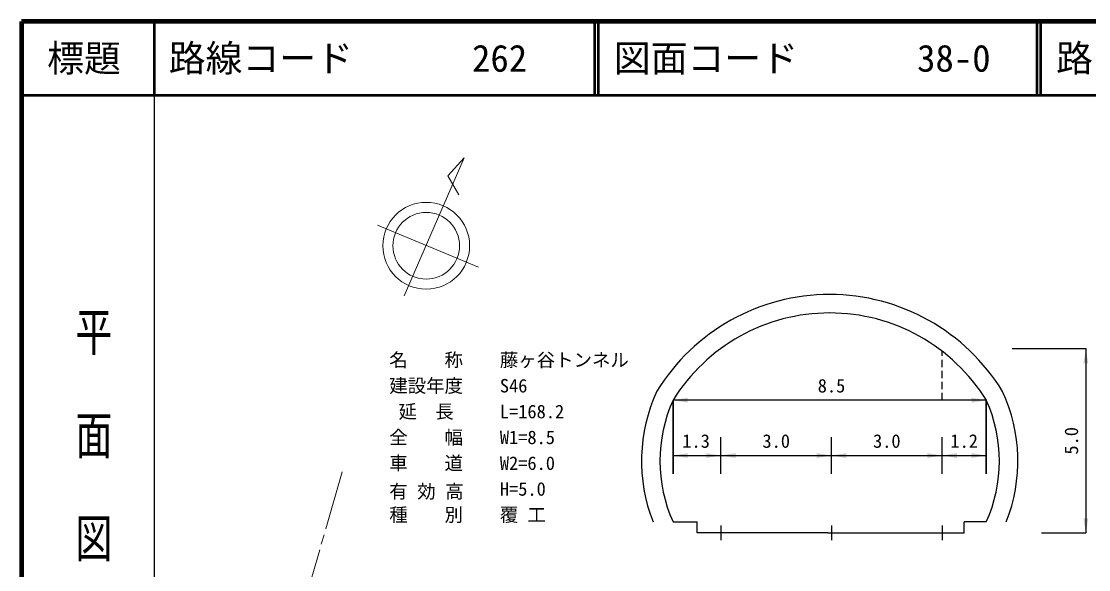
# Model space of a CAD drawing. Units: millimetres, scale not verified. Extents: x 40000 to 680000, y 20000 to 380000.
# Drawn here: x 40000 to 184799, y 305635 to 380000 of the extents above; entities that cross this region are included whole.
import ezdxf
from ezdxf.enums import TextEntityAlignment as Align

# ---------------------------------------------------------------- set-up
doc = ezdxf.new("R2010")
doc.units = ezdxf.units.MM
doc.header["$LTSCALE"] = 1000
for name, color, linetype, lineweight in [('M-BMK-SRVR', 3, 'Continuous', 13), ('M-STR-STR1', 1, 'Continuous', 25), ('M-TTL', 2, 'Continuous', 140), ('M-TTL-BAND', 7, 'Continuous', 25), ('M-TTL-LINE', 7, 'Continuous', 50)]:
    doc.layers.add(name, color=color, linetype=linetype, lineweight=lineweight)
doc.layers.add('M-TTL-TXT', color=7, linetype='Continuous')
doc.styles.add('@ＭＳ ゴシック', font='')
doc.styles.add('ＭＳ ゴシック', font='')
doc.styles.get('@ＭＳ ゴシック').set_extended_font_data('@MS Gothic')
doc.styles.get('ＭＳ ゴシック').set_extended_font_data('MS Gothic')

# ---------------------------------------------------------------- blocks, each defined once
blk = doc.blocks.new('filled_arrow')
at = {"color": 0, "linetype": 'Continuous', "lineweight": -2}
blk.add_solid([(7.5, 1.25), (0, 0), (7.5, -1.25)], dxfattribs=at)

msp = doc.modelspace()

# ---------------------------------------------------------------- linework, layer by layer
at = {"layer": 'M-BMK-SRVR'}
for p, q in [((91934, 342781), (100096, 361480)), ((100096, 361480), (97877, 359047)), ((97877, 359047), (99356, 356482)), ((88313, 352365), (102014, 346656)), ((83546, 318883), (81307, 311176)), ((81073, 310371), (80698, 309082)), ((80478, 308321), (72986, 282538))]:
    msp.add_line(p, q, dxfattribs=at)
for radius in [5885, 4520]:
    msp.add_circle((94925, 349566), radius, dxfattribs=at)
at = {"layer": 'M-STR-STR1'}
for p, q in [((164916, 334613), (164916, 335258)), ((174416, 335613), (184416, 335613)), ((184416, 335613), (184416, 310613)), ((164916, 333113), (164916, 334113)), ((164916, 331613), (164916, 332613)), ((164916, 330113), (164916, 331113)), ((164916, 328613), (164916, 329613)), ((128416, 318613), (128416, 328613)), ((128416, 328613), (128416, 318613)), ((170916, 328613), (128416, 328613)), ((170916, 318613), (170916, 328613)), ((170916, 328613), (170916, 318613)), ((134916, 318613), (134916, 323613)), ((149916, 318613), (149916, 323613)), ((164916, 318613), (164916, 323613)), ((128416, 321113), (134916, 321113)), ((134916, 321113), (149916, 321113)), ((149916, 321113), (164916, 321113)), ((164916, 321113), (170916, 321113)), ((128416, 312113), (131666, 312113)), ((131666, 310613), (131666, 312113)), ((134916, 311613), (134916, 309613)), ((149916, 311613), (149916, 309613)), ((164916, 311613), (164916, 309613)), ((167916, 310613), (167916, 312113)), ((170916, 312113), (167916, 312113)), ((149416, 310613), (131666, 310613)), ((149416, 310613), (167916, 310613)), ((178416, 310613), (184416, 310613))]:
    msp.add_line(p, q, dxfattribs=at)
for centre, radius, start, end in [((149663, 315450), 27500, 31.46452, 148.45407), ((149663, 315450), 25000, 31.7694, 148.2306), ((146635, 320363), 22500, 155.08948, 201.51019), ((152697, 320363), 22500, 338.48981, 24.80527), ((146635, 320363), 20000, 155.63802, 204.36198), ((152697, 320363), 20000, 335.63802, 24.36198)]:
    msp.add_arc(centre, radius, start, end, dxfattribs=at)
at = {"layer": 'M-TTL'}
for p, q in [((40000, 380000), (40000, 20000)), ((680000, 380000), (40000, 380000))]:
    msp.add_line(p, q, dxfattribs=at)
at = {"layer": 'M-TTL-BAND'}
msp.add_line((58000, 370000), (58000, 20000), dxfattribs=at)
at = {"layer": 'M-TTL-LINE'}
for p, q in [((58000, 380000), (58000, 370000)), ((117750, 380000), (117750, 370000)), ((118250, 380000), (118250, 370000)), ((177750, 380000), (177750, 370000)), ((178250, 380000), (178250, 370000)), ((40000, 370000), (680000, 370000))]:
    msp.add_line(p, q, dxfattribs=at)

# ---------------------------------------------------------------- block references
at = {"layer": 'M-STR-STR1', "xscale": 267, "yscale": 267}
for p, rotation in [((184416, 335613), 270), ((170916, 328613), 180), ((134916, 321113), 180), ((149916, 321113), 180), ((164916, 321113), 180), ((170916, 321113), 180), ((184416, 310613), 90)]:
    msp.add_blockref('filled_arrow', p, dxfattribs=dict(at, rotation=rotation))
for p in [(128416, 328613), (128416, 321113), (134916, 321113), (149916, 321113), (164916, 321113)]:
    msp.add_blockref('filled_arrow', p, dxfattribs=at)

# ---------------------------------------------------------------- texts
at = {"layer": 'M-STR-STR1', "style": 'ＭＳ ゴシック'}
for s, p in [('名\u3000\u3000称', (89916, 332613)), ('藤ヶ谷トンネル', (104916, 332613)), ('建設年度', (89916, 329113)), ('S46', (104916, 329113)), ('8.5', (148041, 329113)), ('延  長', (91166, 325613)), ('L=168.2', (104916, 325613)), ('全\u3000\u3000幅', (89916, 322113)), ('W1=8.5', (104916, 322113)), ('1.3', (129666, 321613)), ('3.0', (140541, 321613)), ('3.0', (155541, 321613)), ('1.2', (166041, 321613)), ('車\u3000\u3000道', (89916, 318613)), ('W2=6.0', (104916, 318613)), ('H=5.0', (104916, 315113)), ('種\u3000\u3000別', (89916, 311613)), ('覆 工', (104916, 311613))]:
    msp.add_text(s, height=1833, dxfattribs=at).set_placement(p, align=Align.BOTTOM_LEFT)
msp.add_text('5.0', height=1833, rotation=90, dxfattribs=at).set_placement((183916, 321238), align=Align.BOTTOM_LEFT)
at = {"layer": 'M-STR-STR1', "insert": (89916, 315113), "char_height": 1833, "attachment_point": 7, "style": 'ＭＳ ゴシック'}
msp.add_mtext('\\T1.52;有効高', dxfattribs=at)
at = {"layer": 'M-TTL-BAND', "style": '@ＭＳ ゴシック', "width": 1.4}
msp.add_text('平  面  図', height=3666, rotation=270, dxfattribs=at).set_placement((49777, 306475), align=Align.MIDDLE_RIGHT)
at = {"layer": 'M-TTL-TXT', "style": 'ＭＳ ゴシック'}
msp.add_text('標題', height=3666, dxfattribs=at).set_placement((48500, 375000), align=Align.MIDDLE_CENTER)
for s, p in [('路線コード', (60000, 375000)), ('262', (101142, 375000)), ('図面コード', (120380, 375000)), ('38-0', (161521, 375000)), ('路 線 名', (180380, 375000))]:
    msp.add_text(s, height=3666, dxfattribs=at).set_placement(p, align=Align.MIDDLE_LEFT)

doc.saveas('drawing.dxf')
